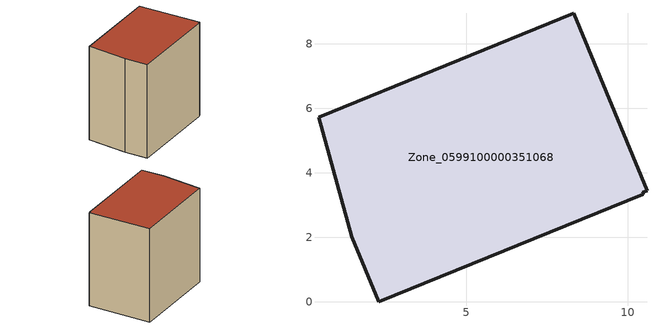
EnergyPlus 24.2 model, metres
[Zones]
Zone_0599100000351068
 floor ground (C_G): 1.45,2.02 0.42,5.72 8.34,8.95 10.6,3.44 10.46,3.39 10.48,3.34 2.28,0 z0
 wall outside (C_F): 10.6,3.44 8.34,8.95 0.42,5.72 1.45,2.02 2.28,0 10.48,3.34 10.46,3.39 10.6,3.44 z0:9.02
 roof outside (C_R): 2.28,0 10.48,3.34 10.46,3.39 10.6,3.44 8.34,8.95 0.42,5.72 1.45,2.02 z9.02
[BUILDING]
Pand.0599100000351068: North Axis=0; Terrain=City; Loads Convergence Tolerance Value=0.04; Temperature Convergence Tolerance Value=0.4; Solar Distribution=FullExterior; Maximum Number of Warmup Days=25; Minimum Number of Warmup Days=1
[Site:Location]
Rotterdam.The.Hague.AP_ZH_NLD Design_Conditions: Latitude=51.96; Longitude=4.45; Time Zone=1; Elevation=-4.5
[SITE:GROUNDTEMPERATURE:BUILDINGSURFACE]
18, 18, 18, 18, 18, 18, 18, 18, 18, 18, 18, 18
[MATERIAL] Thermal Absorptance=0.9; Solar Absorptance=0.7; Visible Absorptance=0.7
Name | Roughness | Thickness | Conductivity | Density | Specific Heat
G.TI.1992-2005 | MediumSmooth | 0.15 | 0.06 | 540 | 1210
F.TI.1992-2005 | Rough | 0.3 | 0.12 | 1920 | 840
R.TI.1992-2005 | MediumRough | 0.2 | 0.08 | 1500 | 1000
[CONSTRUCTION]
C_G: G.TI.1992-2005
C_F: F.TI.1992-2005
C_R: R.TI.1992-2005
[ZONE]
Zone_0599100000351068: Type=1; Multiplier=1; Ceiling Height=Autocalculate; Volume=Autocalculate; Floor Area=autocalculate; Part of Total Floor Area=Yes
[ZONEINFILTRATION:DESIGNFLOWRATE]
Infil_Zone_0599100000351068: Zone or ZoneList or Space or SpaceList=Zone_0599100000351068; Schedule=AlwaysOn; Design Flow Rate Calculation Method=Flow/Area; Flow Rate per Floor Area=0.0015; Constant Term Coefficient=1; Temperature Term Coefficient=0; Velocity Term Coefficient=0; Velocity Squared Term Coefficient=0
[HVACTEMPLATE:ZONE:IDEALLOADSAIRSYSTEM]
Zone_0599100000351068: Maximum Heating Supply Air Temperature=50; Minimum Cooling Supply Air Temperature=13; Maximum Heating Supply Air Humidity Ratio=0.0156; Minimum Cooling Supply Air Humidity Ratio=0.0077; Heating Limit=NoLimit; Cooling Limit=NoLimit; Dehumidification Control Type=ConstantSensibleHeatRatio; Cooling Sensible Heat Ratio=0.7; Dehumidification Setpoint=60; Humidification Control Type=None; Humidification Setpoint=30; Outdoor Air Method=None; Outdoor Air Flow Rate per Person=0.00944; Outdoor Air Flow Rate per Zone Floor Area=0; Outdoor Air Flow Rate per Zone=0; Demand Controlled Ventilation Type=None; Outdoor Air Economizer Type=NoEconomizer; Heat Recovery Type=None; Sensible Heat Recovery Effectiveness=0.7; Latent Heat Recovery Effectiveness=0.65
[ZONECONTROL:THERMOSTAT]
ThermostatControl_Zone_0599100000351068: Zone or ZoneList=Zone_0599100000351068; Control Type Schedule=DualSetpointControlType; Control 1=Thermostat_Zone_0599100000351068; Temperature Difference Between Cutout And Setpoint=0
[THERMOSTATSETPOINT:DUALSETPOINT]
Thermostat_Zone_0599100000351068: Heating Setpoint Temperature Schedule=HeatingSetpoint_Zone_0599100000351068; Cooling Setpoint Temperature Schedule=CoolingSetpoint_Zone_0599100000351068
[SCHEDULE:COMPACT]
HeatingSetpoint_Zone_0599100000351068: Through: 12/31, For: AllDays, Until: 24:00, 21
CoolingSetpoint_Zone_0599100000351068: Through: 12/31, For: AllDays, Until: 24:00, 24
DualSetpointControlType: Through: 12/31, For: AllDays, Until: 24:00, 4
AlwaysOn: Through: 12/31, For: AllDays, Until: 24:00, 1
